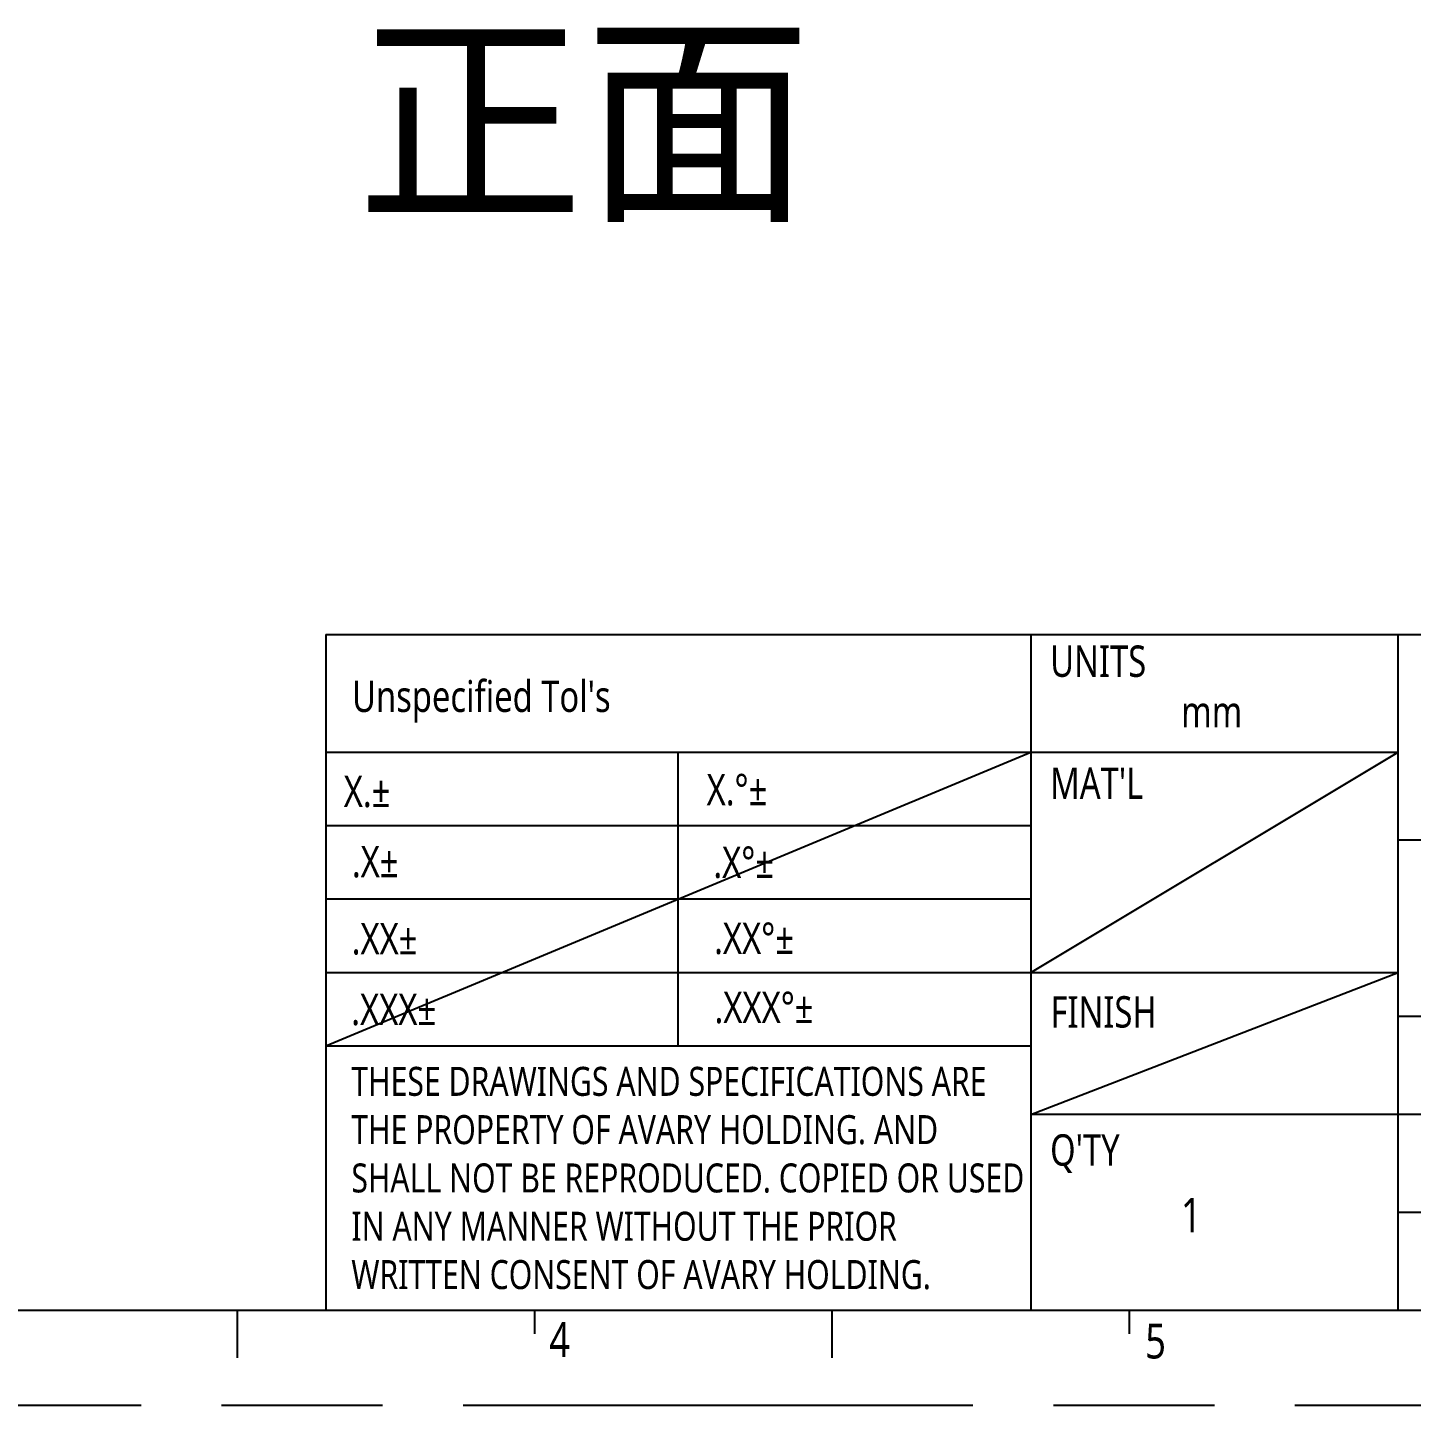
# Model space of a CAD drawing. Header units: millimetres. Extents: x 3194.1 to 3285, y -177.5 to -113.3.
# Drawn here: x 3226.02 to 3251.8, y -177.54 to -151.87 of the extents above; entities that cross this region are included whole.
import ezdxf

# ---------------------------------------------------------------- set-up
doc = ezdxf.new("R2010")
doc.units = ezdxf.units.MM
doc.linetypes.add('PHANTOM', pattern=[29.5, 9.5, -1.5, 3, -1.5, 3, -1.5, 9.5])
doc.layers.get('0').update_dxf_attribs({"lineweight": 25})
doc.layers.add('0PAPERF', color=2, linetype='PHANTOM', plot=False)
doc.layers.add('DIM', color=100, linetype='Continuous', lineweight=15)
doc.layers.add('備註', color=1, linetype='Continuous', lineweight=20)
doc.layers.add('鵬鼎', color=5, linetype='Continuous')
doc.styles.add('SIMPLEX', font='simplex.shx')
doc.styles.get("Standard").update_dxf_attribs({"font": 'simplex.shx', "width": 0.8, "height": 4})

msp = doc.modelspace()

# ---------------------------------------------------------------- linework, layer by layer
at = {"color": 0}
for p, q in [((3231.572, -163.178), (3231.572, -175.768)), ((3231.572, -165.367), (3251.552, -165.367)), ((3231.572, -170.841), (3244.71, -165.367)), ((3238.141, -170.841), (3238.141, -165.367)), ((3244.71, -169.473), (3251.552, -165.367)), ((3231.572, -166.736), (3244.71, -166.736)), ((3282.207, -167.01), (3251.552, -167.01)), ((3231.572, -168.104), (3244.71, -168.104)), ((3231.572, -169.473), (3251.552, -169.473)), ((3244.71, -172.119), (3251.552, -169.473)), ((3264.964, -172.119), (3244.71, -172.119)), ((3251.552, -173.944), (3264.964, -173.944))]:
    msp.add_line(p, q, dxfattribs=at)
for p, q in [((3231.572, -163.178), (3251.552, -163.178)), ((3244.71, -163.178), (3244.71, -175.768)), ((3251.552, -175.768), (3251.552, -163.178)), ((3282.207, -170.294), (3251.552, -170.294)), ((3231.572, -170.841), (3244.71, -170.841)), ((3196.679, -175.768), (3282.225, -175.768)), ((3229.922, -175.768), (3229.922, -176.655)), ((3235.463, -175.768), (3235.463, -176.212)), ((3241.003, -175.768), (3241.003, -176.655)), ((3246.544, -175.768), (3246.544, -176.212))]:
    msp.add_line(p, q)
msp.add_lwpolyline([(3251.552, -163.178), (3282.207, -163.178), (3282.207, -167.01), (3251.552, -167.01)], close=True, dxfattribs=at)
at = {"layer": '0PAPERF'}
msp.add_line((3194.13, -177.541), (3285.018, -177.541), dxfattribs=at)

# ---------------------------------------------------------------- texts
at = {"color": 0, "char_height": 0.58469, "attachment_point": 1}
for s, insert, width in [('{\\fMicrosoft JhengHei|b0|i0|c136|p0;UNITS}', (3245.071, -163.382), 2.71962), ('{\\fMicrosoft JhengHei|b0|i0|c136|p0;mm}', (3247.511, -164.322), 2.71962), ('{\\fMicrosoft JhengHei|b0|i0|c136|p0;X.%%D%%P}', (3238.669, -165.775), 2.71962), ("{\\fMicrosoft JhengHei|b0|i0|c136|p0;MAT'L}", (3245.069, -165.657), 2.71962), ('{\\fMicrosoft JhengHei|b0|i0|c136|p0;X.%%P}', (3231.907, -165.807), 2.71962), ('{\\fMicrosoft JhengHei|b0|i0|c136|p0;.X%%P}', (3232.059, -167.116), 0.99344), ('{\\fMicrosoft JhengHei|b0|i0|c136|p0;.X%%D%%P}', (3238.795, -167.128), 2.71962), ('{\\fMicrosoft JhengHei|b0|i0|c136|p0;.XX%%P}', (3232.055, -168.554), 2.71962), ('{\\fMicrosoft JhengHei|b0|i0|c136|p0;.XX%%D%%P}', (3238.809, -168.545), 2.71962), ('{\\fMicrosoft JhengHei|b0|i0|c136|p0;.XXX%%P}', (3232.047, -169.87), 2.71962), ('{\\fMicrosoft JhengHei|b0|i0|c136|p0;.XXX%%D%%P}', (3238.816, -169.834), 2.71962), ('{\\fMicrosoft JhengHei|b0|i0|c136|p0;FINISH}', (3245.076, -169.917), 2.71962), ("{\\fMicrosoft JhengHei|b0|i0|c136|p0;Q'TY}", (3245.069, -172.491), 2.00485)]:
    msp.add_mtext(s, dxfattribs=dict(at, insert=insert, width=width))
at = {"color": 3, "insert": (3232.049, -171.234), "char_height": 0.54, "width": 12.66082, "attachment_point": 1}
msp.add_mtext('{\\fMicrosoft JhengHei|b0|i0|c136|p0;THESE DRAWINGS AND SPECIFICATIONS ARE THE PROPERTY OF AVARY HOLDING. AND SHALL NOT BE REPRODUCED. COPIED OR USED IN ANY MANNER WITHOUT THE PRIOR WRITTEN CONSENT OF AVARY HOLDING.}', dxfattribs=at)
at = {"layer": 'DIM', "char_height": 0.6503, "width": 0.39592, "attachment_point": 1}
for s, insert in [('{\\fMicrosoft JhengHei|b0|i0|c136|p0;\\C0;4}', (3235.735, -175.989)), ('{\\fMicrosoft JhengHei|b0|i0|c136|p0;\\C0;5}', (3246.841, -176.018))]:
    msp.add_mtext(s, dxfattribs=dict(at, insert=insert))
at = {"layer": '備註', "insert": (3232.142, -152.043), "char_height": 3.1104, "width": 11.39784, "attachment_point": 1, "style": 'SIMPLEX'}
msp.add_mtext('{\\fMicrosoft JhengHei|b0|i0|c136|p18;正面}', dxfattribs=at)
at = {"layer": '備註', "color": 2, "lineweight": 0, "ltscale": 2, "insert": (3232.062, -164.036), "char_height": 0.58464, "attachment_point": 1}
msp.add_mtext("{\\fMicrosoft JhengHei|b0|i0|c136|p0;\\C0;Unspecified Tol's }", dxfattribs=at)
at = {"layer": '鵬鼎', "color": 0, "insert": (3247.507, -173.675), "char_height": 0.6397, "width": 0.63336, "attachment_point": 1}
msp.add_mtext('{\\fMicrosoft JhengHei|b0|i0|c136|p0;1}', dxfattribs=at)

doc.saveas('drawing.dxf')
